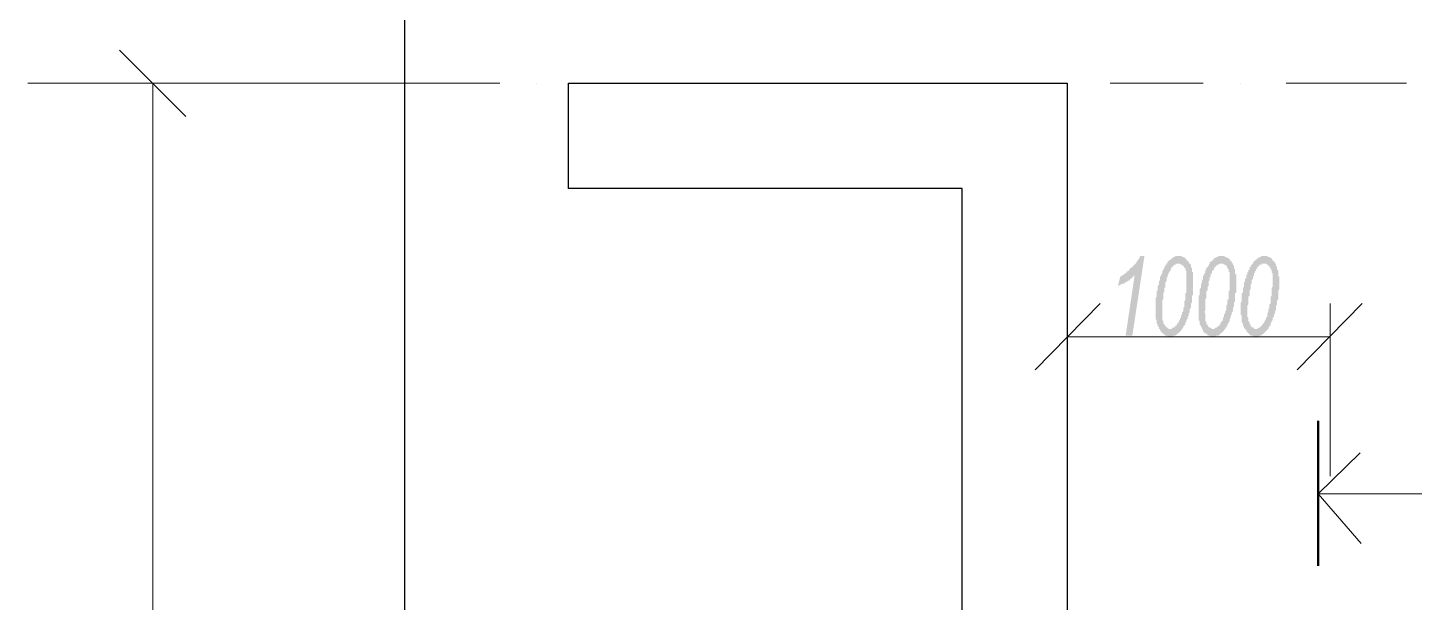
# Model space of a CAD drawing. Header units: millimetres. Extents: x 1372 to 666090, y 1285 to 31551.
# Drawn here: x 553660 to 558890, y 24076 to 26242 of the extents above; entities that cross this region are included whole.
import ezdxf

# ---------------------------------------------------------------- set-up
doc = ezdxf.new("R2010")
doc.units = ezdxf.units.MM
for name, color, linetype in [('PDF _0', 7, 'Continuous'), ('PDF _Аннотация - Общий_Ном._пера__1', 7, 'Continuous'), ('PDF _Конструктив - Стены Несущие_Ном._пера__21', 7, 'Continuous')]:
    doc.layers.add(name, color=color, linetype=linetype)

msp = doc.modelspace()

# ---------------------------------------------------------------- hatches: boundary and pattern name
at = {"layer": 'PDF _0', "transparency": 33554559}
msp.add_hatch(color=256, dxfattribs=at).paths.add_polyline_path([(557801.7, 25081.2), (557835.1, 25306.4), (557830.9, 25306.4), (557830.9, 25302.2), (557826.8, 25302.2), (557826.8, 25298), (557822.6, 25298), (557822.6, 25293.9), (557818.4, 25293.9), (557818.4, 25289.7), (557814.3, 25289.7), (557814.3, 25289.7), (557810.1, 25285.5), (557805.9, 25285.5), (557805.9, 25281.4), (557801.7, 25281.4), (557797.6, 25281.4), (557797.6, 25277.2), (557793.4, 25277.2), (557789.2, 25277.2), (557785.1, 25273), (557785.1, 25273), (557780.9, 25273), (557776.7, 25268.9), (557772.5, 25268.9), (557780.9, 25302.2), (557780.9, 25302.2), (557785.1, 25306.4), (557785.1, 25306.4), (557789.2, 25306.4), (557793.4, 25310.6), (557793.4, 25310.6), (557797.6, 25314.7), (557801.7, 25314.7), (557801.7, 25318.9), (557805.9, 25318.9), (557805.9, 25323.1), (557810.1, 25323.1), (557814.3, 25327.2), (557814.3, 25327.2), (557818.4, 25331.4), (557818.4, 25335.6), (557822.6, 25335.6), (557826.8, 25339.8), (557826.8, 25339.8), (557830.9, 25343.9), (557835.1, 25348.1), (557835.1, 25348.1), (557839.3, 25352.3), (557839.3, 25352.3), (557843.4, 25356.4), (557843.4, 25360.6), (557843.4, 25360.6), (557843.4, 25360.6), (557847.6, 25364.8), (557847.6, 25368.9), (557851.8, 25368.9), (557851.8, 25373.1), (557856, 25377.3), (557856, 25381.5), (557856, 25381.5), (557872.6, 25381.5), (557826.8, 25081.2)])
h = msp.add_hatch(color=256, dxfattribs=at)
h.paths.add_polyline_path([(557914.3, 25181.3), (557914.3, 25185.4), (557914.3, 25189.6), (557914.3, 25193.8), (557914.3, 25198), (557914.3, 25202.1), (557914.3, 25206.3), (557914.3, 25210.5), (557914.3, 25214.6), (557914.3, 25214.6), (557914.3, 25218.8), (557914.3, 25223), (557918.5, 25227.1), (557918.5, 25231.3), (557918.5, 25235.5), (557918.5, 25239.7), (557918.5, 25243.8), (557918.5, 25248), (557922.7, 25252.2), (557922.7, 25256.3), (557922.7, 25260.5), (557922.7, 25264.7), (557922.7, 25268.9), (557926.9, 25273), (557926.9, 25281.4), (557926.9, 25285.5), (557926.9, 25285.5), (557931, 25289.7), (557931, 25293.9), (557931, 25298), (557931, 25302.2), (557935.2, 25306.4), (557935.2, 25310.6), (557935.2, 25310.6), (557939.4, 25314.7), (557939.4, 25318.9), (557939.4, 25318.9), (557939.4, 25323.1), (557943.5, 25327.2), (557943.5, 25331.4), (557947.7, 25335.6), (557947.7, 25339.8), (557947.7, 25339.8), (557951.9, 25343.9), (557951.9, 25348.1), (557956.1, 25348.1), (557956.1, 25352.3), (557960.2, 25356.4), (557960.2, 25356.4), (557960.2, 25360.6), (557964.4, 25360.6), (557964.4, 25364.8), (557968.6, 25364.8), (557972.7, 25368.9), (557972.7, 25368.9), (557976.9, 25373.1), (557976.9, 25373.1), (557981.1, 25373.1), (557981.1, 25377.3), (557985.2, 25377.3), (557985.2, 25377.3), (557989.4, 25381.5), (557993.6, 25381.5), (557997.8, 25381.5), (557997.8, 25381.5), (558001.9, 25381.5), (558006.1, 25381.5), (558006.1, 25381.5), (558010.3, 25381.5), (558014.4, 25381.5), (558014.4, 25377.3), (558018.6, 25377.3), (558022.8, 25377.3), (558022.8, 25373.1), (558027, 25373.1), (558027, 25373.1), (558031.1, 25368.9), (558031.1, 25364.8), (558035.3, 25364.8), (558035.3, 25360.6), (558039.5, 25360.6), (558039.5, 25356.4), (558043.6, 25352.3), (558043.6, 25352.3), (558047.8, 25348.1), (558047.8, 25343.9), (558047.8, 25339.8), (558047.8, 25339.8), (558052, 25335.6), (558052, 25331.4), (558052, 25327.2), (558052, 25323.1), (558056.1, 25318.9), (558056.1, 25314.7), (558056.1, 25310.6), (558056.1, 25306.4), (558056.1, 25302.2), (558056.1, 25298), (558056.1, 25293.9), (558056.1, 25289.7), (558056.1, 25285.5), (558056.1, 25281.4), (558056.1, 25277.2), (558056.1, 25273), (558056.1, 25268.9), (558056.1, 25264.7), (558056.1, 25260.5), (558056.1, 25256.3), (558056.1, 25252.2), (558056.1, 25248), (558056.1, 25243.8), (558056.1, 25243.8), (558056.1, 25239.7), (558056.1, 25235.5), (558052, 25231.3), (558052, 25227.1), (558052, 25223), (558052, 25218.8), (558052, 25214.6), (558052, 25210.5), (558052, 25206.3), (558047.8, 25202.1), (558047.8, 25198), (558047.8, 25193.8), (558047.8, 25189.6), (558047.8, 25185.4), (558047.8, 25185.4), (558043.6, 25181.3), (558043.6, 25177.1), (558043.6, 25172.9), (558043.6, 25168.8), (558039.5, 25164.6), (558039.5, 25160.4), (558039.5, 25156.2), (558035.3, 25152.1), (558035.3, 25147.9), (558035.3, 25143.7), (558031.1, 25139.6), (558031.1, 25135.4), (558031.1, 25131.2), (558027, 25131.2), (558027, 25127.1), (558027, 25122.9), (558022.8, 25118.7), (558022.8, 25118.7), (558018.6, 25114.5), (558018.6, 25110.4), (558018.6, 25110.4), (558014.4, 25106.2), (558014.4, 25102), (558010.3, 25102), (558010.3, 25097.9), (558006.1, 25097.9), (558006.1, 25093.7), (558001.9, 25093.7), (558001.9, 25089.5), (557997.8, 25089.5), (557993.6, 25085.3), (557993.6, 25085.3), (557989.4, 25081.2), (557989.4, 25081.2), (557985.2, 25081.2), (557981.1, 25081.2), (557981.1, 25077), (557976.9, 25077), (557972.7, 25077), (557972.7, 25077), (557968.6, 25077), (557964.4, 25077), (557964.4, 25077), (557960.2, 25077), (557956.1, 25081.2), (557956.1, 25081.2), (557951.9, 25081.2), (557951.9, 25081.2), (557947.7, 25085.3), (557943.5, 25085.3), (557943.5, 25089.5), (557939.4, 25089.5), (557939.4, 25093.7), (557935.2, 25093.7), (557935.2, 25097.9), (557931, 25102), (557931, 25106.2), (557926.9, 25106.2), (557926.9, 25110.4), (557926.9, 25114.5), (557922.7, 25114.5), (557922.7, 25118.7), (557922.7, 25122.9), (557918.5, 25127.1), (557918.5, 25127.1), (557918.5, 25131.2), (557918.5, 25135.4), (557918.5, 25139.6), (557914.3, 25143.7), (557914.3, 25147.9), (557914.3, 25152.1), (557914.3, 25156.2), (557914.3, 25160.4), (557914.3, 25164.6), (557914.3, 25168.8), (557914.3, 25177.1), (557914.3, 25181.3), (557914.3, 25181.3)], flags=0)
h.paths.add_polyline_path([(557939.4, 25172.9), (557939.4, 25164.6), (557939.4, 25160.4), (557939.4, 25156.2), (557939.4, 25152.1), (557939.4, 25147.9), (557939.4, 25143.7), (557939.4, 25139.6), (557943.5, 25135.4), (557943.5, 25135.4), (557943.5, 25131.2), (557943.5, 25127.1), (557947.7, 25122.9), (557947.7, 25122.9), (557951.9, 25118.7), (557951.9, 25114.5), (557956.1, 25114.5), (557956.1, 25110.4), (557960.2, 25110.4), (557960.2, 25110.4), (557964.4, 25106.2), (557968.6, 25106.2), (557968.6, 25106.2), (557968.6, 25106.2), (557972.7, 25106.2), (557976.9, 25106.2), (557976.9, 25110.4), (557981.1, 25110.4), (557985.2, 25110.4), (557985.2, 25114.5), (557989.4, 25114.5), (557989.4, 25118.7), (557993.6, 25118.7), (557993.6, 25122.9), (557997.8, 25127.1), (557997.8, 25127.1), (557997.8, 25127.1), (558001.9, 25131.2), (558001.9, 25135.4), (558001.9, 25135.4), (558006.1, 25139.6), (558006.1, 25143.7), (558006.1, 25147.9), (558010.3, 25147.9), (558010.3, 25152.1), (558010.3, 25156.2), (558014.4, 25160.4), (558014.4, 25164.6), (558014.4, 25168.8), (558018.6, 25172.9), (558018.6, 25177.1), (558018.6, 25181.3), (558018.6, 25185.4), (558022.8, 25189.6), (558022.8, 25193.8), (558022.8, 25198), (558022.8, 25202.1), (558022.8, 25206.3), (558022.8, 25210.5), (558027, 25214.6), (558027, 25218.8), (558027, 25227.1), (558027, 25231.3), (558027, 25235.5), (558027, 25239.7), (558031.1, 25243.8), (558031.1, 25248), (558031.1, 25252.2), (558031.1, 25256.3), (558031.1, 25260.5), (558031.1, 25264.7), (558031.1, 25268.9), (558031.1, 25268.9), (558031.1, 25273), (558031.1, 25277.2), (558031.1, 25281.4), (558031.1, 25285.5), (558031.1, 25289.7), (558031.1, 25289.7), (558031.1, 25298), (558031.1, 25302.2), (558031.1, 25306.4), (558031.1, 25310.6), (558031.1, 25314.7), (558031.1, 25318.9), (558031.1, 25323.1), (558031.1, 25327.2), (558027, 25327.2), (558027, 25331.4), (558027, 25335.6), (558022.8, 25335.6), (558022.8, 25339.8), (558018.6, 25343.9), (558018.6, 25343.9), (558014.4, 25348.1), (558014.4, 25348.1), (558010.3, 25348.1), (558006.1, 25352.3), (558006.1, 25352.3), (558001.9, 25352.3), (558001.9, 25352.3), (557997.8, 25352.3), (557997.8, 25352.3), (557993.6, 25352.3), (557989.4, 25348.1), (557989.4, 25348.1), (557985.2, 25348.1), (557981.1, 25343.9), (557981.1, 25343.9), (557976.9, 25339.8), (557976.9, 25339.8), (557972.7, 25335.6), (557972.7, 25331.4), (557972.7, 25327.2), (557968.6, 25327.2), (557968.6, 25323.1), (557964.4, 25318.9), (557964.4, 25314.7), (557964.4, 25314.7), (557960.2, 25310.6), (557960.2, 25306.4), (557960.2, 25302.2), (557960.2, 25302.2), (557956.1, 25298), (557956.1, 25293.9), (557956.1, 25289.7), (557956.1, 25285.5), (557951.9, 25281.4), (557951.9, 25277.2), (557951.9, 25273), (557951.9, 25268.9), (557951.9, 25264.7), (557947.7, 25260.5), (557947.7, 25256.3), (557947.7, 25252.2), (557947.7, 25248), (557943.5, 25239.7), (557943.5, 25235.5), (557943.5, 25231.3), (557943.5, 25227.1), (557943.5, 25223), (557943.5, 25218.8), (557939.4, 25214.6), (557939.4, 25210.5), (557939.4, 25206.3), (557939.4, 25202.1), (557939.4, 25198), (557939.4, 25193.8), (557939.4, 25189.6), (557939.4, 25185.4), (557939.4, 25181.3), (557939.4, 25177.1), (557939.4, 25172.9), (557939.4, 25172.9), (557939.4, 25172.9)], flags=0)
h = msp.add_hatch(color=256, dxfattribs=at)
h.paths.add_polyline_path([(558077, 25181.3), (558077, 25185.4), (558077, 25189.6), (558077, 25193.8), (558077, 25198), (558077, 25202.1), (558077, 25206.3), (558077, 25210.5), (558077, 25214.6), (558077, 25214.6), (558077, 25218.8), (558077, 25223), (558077, 25227.1), (558077, 25231.3), (558081.2, 25235.5), (558081.2, 25239.7), (558081.2, 25243.8), (558081.2, 25248), (558081.2, 25252.2), (558081.2, 25256.3), (558085.3, 25260.5), (558085.3, 25264.7), (558085.3, 25268.9), (558085.3, 25273), (558089.5, 25281.4), (558089.5, 25285.5), (558089.5, 25285.5), (558089.5, 25289.7), (558093.7, 25293.9), (558093.7, 25298), (558093.7, 25302.2), (558093.7, 25306.4), (558097.9, 25310.6), (558097.9, 25310.6), (558097.9, 25314.7), (558102, 25318.9), (558102, 25318.9), (558102, 25323.1), (558102, 25327.2), (558106.2, 25331.4), (558106.2, 25335.6), (558110.4, 25339.8), (558110.4, 25339.8), (558114.5, 25343.9), (558114.5, 25348.1), (558114.5, 25348.1), (558118.7, 25352.3), (558118.7, 25356.4), (558118.7, 25356.4), (558122.9, 25360.6), (558127, 25360.6), (558127, 25364.8), (558131.2, 25364.8), (558131.2, 25368.9), (558135.4, 25368.9), (558135.4, 25373.1), (558139.6, 25373.1), (558139.6, 25373.1), (558143.7, 25377.3), (558147.9, 25377.3), (558147.9, 25377.3), (558152.1, 25381.5), (558156.2, 25381.5), (558156.2, 25381.5), (558160.4, 25381.5), (558164.6, 25381.5), (558164.6, 25381.5), (558168.8, 25381.5), (558172.9, 25381.5), (558172.9, 25381.5), (558177.1, 25377.3), (558181.3, 25377.3), (558181.3, 25377.3), (558185.4, 25373.1), (558185.4, 25373.1), (558189.6, 25373.1), (558193.8, 25368.9), (558193.8, 25364.8), (558198, 25364.8), (558198, 25360.6), (558202.1, 25360.6), (558202.1, 25356.4), (558206.3, 25352.3), (558206.3, 25352.3), (558206.3, 25348.1), (558210.5, 25343.9), (558210.5, 25339.8), (558210.5, 25339.8), (558210.5, 25335.6), (558214.6, 25331.4), (558214.6, 25327.2), (558214.6, 25323.1), (558214.6, 25318.9), (558214.6, 25314.7), (558218.8, 25310.6), (558218.8, 25306.4), (558218.8, 25302.2), (558218.8, 25298), (558218.8, 25293.9), (558218.8, 25289.7), (558218.8, 25285.5), (558218.8, 25281.4), (558218.8, 25277.2), (558218.8, 25273), (558218.8, 25268.9), (558218.8, 25264.7), (558218.8, 25260.5), (558218.8, 25256.3), (558218.8, 25252.2), (558218.8, 25248), (558218.8, 25243.8), (558218.8, 25243.8), (558214.6, 25239.7), (558214.6, 25235.5), (558214.6, 25231.3), (558214.6, 25227.1), (558214.6, 25223), (558214.6, 25218.8), (558214.6, 25214.6), (558214.6, 25210.5), (558210.5, 25206.3), (558210.5, 25202.1), (558210.5, 25198), (558210.5, 25193.8), (558210.5, 25189.6), (558206.3, 25185.4), (558206.3, 25185.4), (558206.3, 25181.3), (558206.3, 25177.1), (558206.3, 25172.9), (558202.1, 25168.8), (558202.1, 25164.6), (558202.1, 25160.4), (558198, 25156.2), (558198, 25152.1), (558198, 25147.9), (558193.8, 25143.7), (558193.8, 25139.6), (558193.8, 25135.4), (558189.6, 25131.2), (558189.6, 25131.2), (558189.6, 25127.1), (558185.4, 25122.9), (558185.4, 25118.7), (558185.4, 25118.7), (558181.3, 25114.5), (558181.3, 25110.4), (558177.1, 25110.4), (558177.1, 25106.2), (558172.9, 25102), (558172.9, 25102), (558172.9, 25097.9), (558168.8, 25097.9), (558168.8, 25093.7), (558164.6, 25093.7), (558160.4, 25089.5), (558160.4, 25089.5), (558156.2, 25085.3), (558156.2, 25085.3), (558152.1, 25081.2), (558147.9, 25081.2), (558147.9, 25081.2), (558143.7, 25081.2), (558139.6, 25077), (558139.6, 25077), (558135.4, 25077), (558131.2, 25077), (558131.2, 25077), (558127, 25077), (558122.9, 25077), (558122.9, 25077), (558118.7, 25081.2), (558118.7, 25081.2), (558114.5, 25081.2), (558110.4, 25081.2), (558110.4, 25085.3), (558106.2, 25085.3), (558106.2, 25089.5), (558102, 25089.5), (558097.9, 25093.7), (558097.9, 25093.7), (558093.7, 25097.9), (558093.7, 25102), (558089.5, 25106.2), (558089.5, 25106.2), (558089.5, 25110.4), (558085.3, 25114.5), (558085.3, 25114.5), (558085.3, 25118.7), (558081.2, 25122.9), (558081.2, 25127.1), (558081.2, 25127.1), (558081.2, 25131.2), (558081.2, 25135.4), (558077, 25139.6), (558077, 25143.7), (558077, 25147.9), (558077, 25152.1), (558077, 25156.2), (558077, 25160.4), (558077, 25164.6), (558077, 25168.8), (558077, 25177.1), (558077, 25181.3), (558077, 25181.3)], flags=0)
h.paths.add_polyline_path([(558097.9, 25172.9), (558102, 25164.6), (558102, 25160.4), (558102, 25156.2), (558102, 25152.1), (558102, 25147.9), (558102, 25143.7), (558102, 25139.6), (558102, 25135.4), (558106.2, 25135.4), (558106.2, 25131.2), (558106.2, 25127.1), (558106.2, 25122.9), (558110.4, 25122.9), (558110.4, 25118.7), (558114.5, 25114.5), (558114.5, 25114.5), (558118.7, 25110.4), (558118.7, 25110.4), (558122.9, 25110.4), (558127, 25106.2), (558127, 25106.2), (558131.2, 25106.2), (558131.2, 25106.2), (558135.4, 25106.2), (558135.4, 25106.2), (558139.6, 25110.4), (558143.7, 25110.4), (558143.7, 25110.4), (558147.9, 25114.5), (558147.9, 25114.5), (558152.1, 25118.7), (558156.2, 25118.7), (558156.2, 25122.9), (558160.4, 25127.1), (558160.4, 25127.1), (558160.4, 25127.1), (558160.4, 25131.2), (558164.6, 25135.4), (558164.6, 25135.4), (558168.8, 25139.6), (558168.8, 25143.7), (558168.8, 25147.9), (558168.8, 25147.9), (558172.9, 25152.1), (558172.9, 25156.2), (558172.9, 25160.4), (558177.1, 25164.6), (558177.1, 25168.8), (558177.1, 25172.9), (558181.3, 25177.1), (558181.3, 25181.3), (558181.3, 25185.4), (558181.3, 25189.6), (558181.3, 25193.8), (558185.4, 25198), (558185.4, 25202.1), (558185.4, 25206.3), (558185.4, 25210.5), (558185.4, 25214.6), (558189.6, 25218.8), (558189.6, 25227.1), (558189.6, 25231.3), (558189.6, 25235.5), (558189.6, 25239.7), (558189.6, 25243.8), (558189.6, 25248), (558193.8, 25252.2), (558193.8, 25256.3), (558193.8, 25260.5), (558193.8, 25264.7), (558193.8, 25268.9), (558193.8, 25268.9), (558193.8, 25273), (558193.8, 25277.2), (558193.8, 25281.4), (558193.8, 25285.5), (558193.8, 25289.7), (558193.8, 25289.7), (558193.8, 25298), (558193.8, 25302.2), (558193.8, 25306.4), (558193.8, 25310.6), (558193.8, 25314.7), (558193.8, 25318.9), (558189.6, 25323.1), (558189.6, 25327.2), (558189.6, 25327.2), (558189.6, 25331.4), (558185.4, 25335.6), (558185.4, 25335.6), (558185.4, 25339.8), (558181.3, 25343.9), (558181.3, 25343.9), (558177.1, 25348.1), (558172.9, 25348.1), (558172.9, 25348.1), (558168.8, 25352.3), (558164.6, 25352.3), (558164.6, 25352.3), (558164.6, 25352.3), (558160.4, 25352.3), (558156.2, 25352.3), (558156.2, 25352.3), (558152.1, 25348.1), (558147.9, 25348.1), (558147.9, 25348.1), (558143.7, 25343.9), (558143.7, 25343.9), (558139.6, 25339.8), (558139.6, 25339.8), (558135.4, 25335.6), (558135.4, 25331.4), (558131.2, 25327.2), (558131.2, 25327.2), (558127, 25323.1), (558127, 25318.9), (558127, 25314.7), (558122.9, 25314.7), (558122.9, 25310.6), (558122.9, 25306.4), (558122.9, 25302.2), (558118.7, 25302.2), (558118.7, 25298), (558118.7, 25293.9), (558118.7, 25289.7), (558114.5, 25285.5), (558114.5, 25281.4), (558114.5, 25277.2), (558114.5, 25273), (558114.5, 25268.9), (558110.4, 25264.7), (558110.4, 25260.5), (558110.4, 25256.3), (558110.4, 25252.2), (558106.2, 25248), (558106.2, 25239.7), (558106.2, 25235.5), (558106.2, 25231.3), (558106.2, 25227.1), (558106.2, 25223), (558102, 25218.8), (558102, 25214.6), (558102, 25210.5), (558102, 25206.3), (558102, 25202.1), (558102, 25198), (558102, 25193.8), (558102, 25189.6), (558102, 25185.4), (558102, 25181.3), (558102, 25177.1), (558102, 25172.9), (558097.9, 25172.9), (558097.9, 25172.9)], flags=0)
h = msp.add_hatch(color=256, dxfattribs=at)
h.paths.add_polyline_path([(558235.5, 25181.3), (558235.5, 25185.4), (558235.5, 25189.6), (558235.5, 25193.8), (558235.5, 25198), (558235.5, 25202.1), (558235.5, 25206.3), (558239.7, 25210.5), (558239.7, 25214.6), (558239.7, 25214.6), (558239.7, 25218.8), (558239.7, 25223), (558239.7, 25227.1), (558239.7, 25231.3), (558239.7, 25235.5), (558239.7, 25239.7), (558243.8, 25243.8), (558243.8, 25248), (558243.8, 25252.2), (558243.8, 25256.3), (558243.8, 25260.5), (558248, 25264.7), (558248, 25268.9), (558248, 25273), (558248, 25281.4), (558252.2, 25285.5), (558252.2, 25285.5), (558252.2, 25289.7), (558252.2, 25293.9), (558256.3, 25298), (558256.3, 25302.2), (558256.3, 25306.4), (558256.3, 25310.6), (558260.5, 25310.6), (558260.5, 25314.7), (558260.5, 25318.9), (558260.5, 25318.9), (558264.7, 25323.1), (558264.7, 25327.2), (558268.9, 25331.4), (558268.9, 25335.6), (558268.9, 25339.8), (558273, 25339.8), (558273, 25343.9), (558277.2, 25348.1), (558277.2, 25348.1), (558281.4, 25352.3), (558281.4, 25356.4), (558281.4, 25356.4), (558285.5, 25360.6), (558285.5, 25360.6), (558289.7, 25364.8), (558289.7, 25364.8), (558293.9, 25368.9), (558298, 25368.9), (558298, 25373.1), (558302.2, 25373.1), (558302.2, 25373.1), (558306.4, 25377.3), (558306.4, 25377.3), (558310.6, 25377.3), (558314.7, 25381.5), (558314.7, 25381.5), (558318.9, 25381.5), (558323.1, 25381.5), (558323.1, 25381.5), (558327.2, 25381.5), (558331.4, 25381.5), (558331.4, 25381.5), (558335.6, 25381.5), (558339.8, 25377.3), (558339.8, 25377.3), (558343.9, 25377.3), (558348.1, 25373.1), (558348.1, 25373.1), (558352.3, 25373.1), (558352.3, 25368.9), (558356.4, 25364.8), (558356.4, 25364.8), (558360.6, 25360.6), (558360.6, 25360.6), (558364.8, 25356.4), (558364.8, 25352.3), (558368.9, 25352.3), (558368.9, 25348.1), (558368.9, 25343.9), (558373.1, 25339.8), (558373.1, 25339.8), (558373.1, 25335.6), (558373.1, 25331.4), (558377.3, 25327.2), (558377.3, 25323.1), (558377.3, 25318.9), (558377.3, 25314.7), (558377.3, 25310.6), (558377.3, 25306.4), (558381.5, 25302.2), (558381.5, 25298), (558381.5, 25293.9), (558381.5, 25289.7), (558381.5, 25285.5), (558381.5, 25281.4), (558381.5, 25277.2), (558381.5, 25273), (558381.5, 25268.9), (558381.5, 25264.7), (558381.5, 25260.5), (558381.5, 25256.3), (558377.3, 25252.2), (558377.3, 25248), (558377.3, 25243.8), (558377.3, 25243.8), (558377.3, 25239.7), (558377.3, 25235.5), (558377.3, 25231.3), (558377.3, 25227.1), (558377.3, 25223), (558377.3, 25218.8), (558373.1, 25214.6), (558373.1, 25210.5), (558373.1, 25206.3), (558373.1, 25202.1), (558373.1, 25198), (558368.9, 25193.8), (558368.9, 25189.6), (558368.9, 25185.4), (558368.9, 25185.4), (558368.9, 25181.3), (558368.9, 25177.1), (558364.8, 25172.9), (558364.8, 25168.8), (558364.8, 25164.6), (558360.6, 25160.4), (558360.6, 25156.2), (558360.6, 25152.1), (558356.4, 25147.9), (558356.4, 25143.7), (558356.4, 25139.6), (558352.3, 25135.4), (558352.3, 25131.2), (558352.3, 25131.2), (558348.1, 25127.1), (558348.1, 25122.9), (558348.1, 25118.7), (558343.9, 25118.7), (558343.9, 25114.5), (558339.8, 25110.4), (558339.8, 25110.4), (558339.8, 25106.2), (558335.6, 25102), (558335.6, 25102), (558331.4, 25097.9), (558331.4, 25097.9), (558327.2, 25093.7), (558327.2, 25093.7), (558323.1, 25089.5), (558323.1, 25089.5), (558318.9, 25085.3), (558314.7, 25085.3), (558314.7, 25081.2), (558310.6, 25081.2), (558306.4, 25081.2), (558306.4, 25081.2), (558302.2, 25077), (558298, 25077), (558298, 25077), (558293.9, 25077), (558293.9, 25077), (558289.7, 25077), (558285.5, 25077), (558285.5, 25077), (558281.4, 25081.2), (558277.2, 25081.2), (558277.2, 25081.2), (558273, 25081.2), (558268.9, 25085.3), (558268.9, 25085.3), (558264.7, 25089.5), (558264.7, 25089.5), (558260.5, 25093.7), (558260.5, 25093.7), (558256.3, 25097.9), (558256.3, 25102), (558252.2, 25106.2), (558252.2, 25106.2), (558248, 25110.4), (558248, 25114.5), (558248, 25114.5), (558243.8, 25118.7), (558243.8, 25122.9), (558243.8, 25127.1), (558243.8, 25127.1), (558239.7, 25131.2), (558239.7, 25135.4), (558239.7, 25139.6), (558239.7, 25143.7), (558239.7, 25147.9), (558239.7, 25152.1), (558239.7, 25156.2), (558235.5, 25160.4), (558235.5, 25164.6), (558235.5, 25168.8), (558235.5, 25177.1), (558235.5, 25181.3), (558235.5, 25181.3)], flags=0)
h.paths.add_polyline_path([(558260.5, 25172.9), (558260.5, 25164.6), (558260.5, 25160.4), (558260.5, 25156.2), (558260.5, 25152.1), (558264.7, 25147.9), (558264.7, 25143.7), (558264.7, 25139.6), (558264.7, 25135.4), (558264.7, 25135.4), (558268.9, 25131.2), (558268.9, 25127.1), (558268.9, 25122.9), (558273, 25122.9), (558273, 25118.7), (558273, 25114.5), (558277.2, 25114.5), (558281.4, 25110.4), (558281.4, 25110.4), (558285.5, 25110.4), (558285.5, 25106.2), (558289.7, 25106.2), (558293.9, 25106.2), (558293.9, 25106.2), (558298, 25106.2), (558298, 25106.2), (558302.2, 25110.4), (558302.2, 25110.4), (558306.4, 25110.4), (558310.6, 25114.5), (558310.6, 25114.5), (558314.7, 25118.7), (558314.7, 25118.7), (558318.9, 25122.9), (558318.9, 25127.1), (558318.9, 25127.1), (558323.1, 25127.1), (558323.1, 25131.2), (558327.2, 25135.4), (558327.2, 25135.4), (558327.2, 25139.6), (558331.4, 25143.7), (558331.4, 25147.9), (558331.4, 25147.9), (558335.6, 25152.1), (558335.6, 25156.2), (558335.6, 25160.4), (558335.6, 25164.6), (558339.8, 25168.8), (558339.8, 25172.9), (558339.8, 25177.1), (558339.8, 25181.3), (558343.9, 25185.4), (558343.9, 25189.6), (558343.9, 25193.8), (558343.9, 25198), (558348.1, 25202.1), (558348.1, 25206.3), (558348.1, 25210.5), (558348.1, 25214.6), (558348.1, 25218.8), (558348.1, 25227.1), (558352.3, 25231.3), (558352.3, 25235.5), (558352.3, 25239.7), (558352.3, 25243.8), (558352.3, 25248), (558352.3, 25252.2), (558352.3, 25256.3), (558352.3, 25260.5), (558356.4, 25264.7), (558356.4, 25268.9), (558356.4, 25268.9), (558356.4, 25273), (558356.4, 25277.2), (558356.4, 25281.4), (558356.4, 25285.5), (558356.4, 25289.7), (558356.4, 25289.7), (558356.4, 25298), (558356.4, 25302.2), (558356.4, 25306.4), (558356.4, 25310.6), (558356.4, 25314.7), (558352.3, 25318.9), (558352.3, 25323.1), (558352.3, 25327.2), (558352.3, 25327.2), (558348.1, 25331.4), (558348.1, 25335.6), (558348.1, 25335.6), (558343.9, 25339.8), (558343.9, 25343.9), (558339.8, 25343.9), (558339.8, 25348.1), (558335.6, 25348.1), (558335.6, 25348.1), (558331.4, 25352.3), (558327.2, 25352.3), (558323.1, 25352.3), (558323.1, 25352.3), (558323.1, 25352.3), (558318.9, 25352.3), (558314.7, 25352.3), (558314.7, 25348.1), (558310.6, 25348.1), (558306.4, 25348.1), (558306.4, 25343.9), (558302.2, 25343.9), (558302.2, 25339.8), (558298, 25339.8), (558298, 25335.6), (558293.9, 25331.4), (558293.9, 25327.2), (558293.9, 25327.2), (558289.7, 25323.1), (558289.7, 25318.9), (558285.5, 25314.7), (558285.5, 25314.7), (558285.5, 25310.6), (558285.5, 25306.4), (558281.4, 25302.2), (558281.4, 25302.2), (558281.4, 25298), (558281.4, 25293.9), (558277.2, 25289.7), (558277.2, 25285.5), (558277.2, 25281.4), (558277.2, 25277.2), (558273, 25273), (558273, 25268.9), (558273, 25264.7), (558273, 25260.5), (558273, 25256.3), (558268.9, 25252.2), (558268.9, 25248), (558268.9, 25239.7), (558268.9, 25235.5), (558268.9, 25231.3), (558264.7, 25227.1), (558264.7, 25223), (558264.7, 25218.8), (558264.7, 25214.6), (558264.7, 25210.5), (558264.7, 25206.3), (558264.7, 25202.1), (558264.7, 25198), (558260.5, 25193.8), (558260.5, 25189.6), (558260.5, 25185.4), (558260.5, 25181.3), (558260.5, 25177.1), (558260.5, 25172.9), (558260.5, 25172.9), (558260.5, 25172.9)], flags=0)

# ---------------------------------------------------------------- linework, layer by layer
at = {"layer": 'PDF _0', "lineweight": 25}
msp.add_lwpolyline([(558177.1, 17561.5), (556129.3, 17561.5), (556020.9, 17740.8), (556020.9, 17386.3), (555916.6, 17561.5), (555082.5, 17561.5), (555082.5, 22357.7), (555282.7, 22457.8), (554861.4, 22457.8), (555082.5, 22553.8), (555082.5, 26799.5)], dxfattribs=at)
at = {"layer": 'PDF _0', "lineweight": 9}
for points in [[(554256.7, 25907), (554006.5, 26157.2)], [(555236.8, 26032.1), (554006.5, 26032.1)], [(554131.6, 26032.1), (554131.6, 19892.9)], [(557705.8, 25202.1), (557459.7, 24951.9)], [(557580.7, 24559.8), (557580.7, 25202.1)], [(558448.2, 24951.9), (558694.3, 25202.1)], [(558573.3, 24551.5), (558573.3, 25202.1)], [(558573.3, 25077), (557580.7, 25077)]]:
    msp.add_lwpolyline(points, dxfattribs=at)
at = {"layer": 'PDF _0', "lineweight": 50}
msp.add_lwpolyline([(558527.4, 24760), (558527.4, 24213.7)], dxfattribs=at)
at = {"layer": 'PDF _0', "lineweight": 18}
msp.add_lwpolyline([(558685.9, 24639.1), (558527.4, 24484.8), (558690.1, 24297.1), (558527.4, 24484.8), (559207.2, 24484.8)], dxfattribs=at)
at = {"layer": 'PDF _Аннотация - Общий_Ном._пера__1', "lineweight": 20}
for points in [[(554110.7, 26032.1), (553660.3, 26032.1)], [(554252.5, 26032.1), (554252.5, 26032.1)], [(554773.9, 26032.1), (554427.7, 26032.1)], [(554915.7, 26032.1), (554915.7, 26032.1)], [(555441.2, 26032.1), (555090.8, 26032.1)], [(555578.8, 26032.1), (555578.8, 26032.1)], [(556104.3, 26032.1), (555754, 26032.1)], [(556241.9, 26032.1), (556241.9, 26032.1)], [(556767.4, 26032.1), (556417.1, 26032.1)], [(556905.1, 26032.1), (556905.1, 26032.1)], [(557430.6, 26032.1), (557080.2, 26032.1)], [(557568.2, 26032.1), (557568.2, 26032.1)], [(558093.7, 26032.1), (557743.4, 26032.1)], [(558235.5, 26032.1), (558235.5, 26032.1)], [(558861.1, 26032.1), (558406.5, 26032.1)]]:
    msp.add_lwpolyline(points, dxfattribs=at)
at = {"layer": 'PDF _Конструктив - Стены Несущие_Ном._пера__21', "lineweight": 30}
msp.add_lwpolyline([(557184.5, 20093.1), (557184.5, 25635.9), (555699.7, 25635.9), (555699.7, 25752.6), (555699.7, 26032.1), (557580.7, 26032.1), (557580.7, 19530), (557468.1, 19530), (557184.5, 19530), (557184.5, 19696.9), (555403.6, 19696.9), (555403.6, 19809.5), (555403.6, 20093.1)], close=True, dxfattribs=at)

doc.saveas('drawing.dxf')
